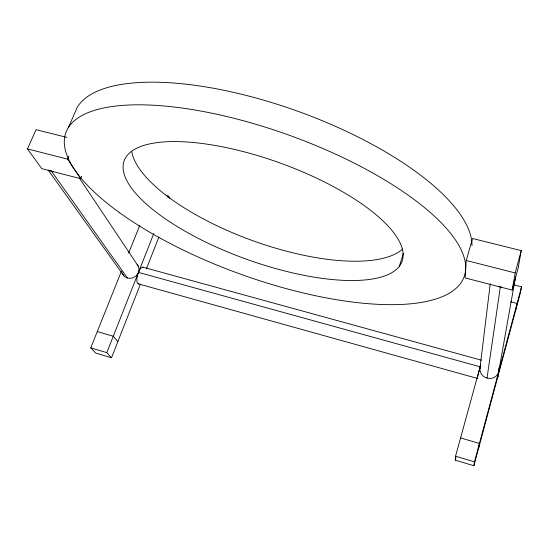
<?xml version="1.0" encoding="UTF-8"?>
<svg xmlns="http://www.w3.org/2000/svg" width="549" height="549" viewBox="0 0 549 549"><rect width="100%" height="100%" fill="white"/><g stroke="black" fill="none" stroke-linecap="round" stroke-linejoin="round"><path stroke-width="0.82" d="M466.238 260.494L465.14 277.931L512.183 290.071L518.05 268.495L521.262 250.625L472.6 238.499L466.238 260.494L515.188 272.942L512.183 290.071M513.322 284.705L521.55 286.818L520.328 293.056L473.911 465.73L455.272 460.179L455.546 456.219L480.601 365.167M479.847 369.148L490.25 283.709M473.911 465.73L474.473 461.839L521.55 286.818M487.011 378.103L500.338 287.01M478.783 447.6L479.421 443.448L460.577 437.937M497.744 377.053L515.127 279.249M515.909 309.499L517.069 303.473L510.46 301.751M515.188 272.942L521.262 250.625M455.272 460.179L455.951 457.715M399.37 266.251A147.777 50.961 19.9 0 0 223.189 146.967A147.777 50.961 19.9 0 0 166.882 219.902A147.777 50.961 19.9 0 0 399.37 266.251L403.316 253.542M121.418 271.22L90.75 347.867L95.663 353.055L111.516 357.776L140.42 284.114M146.363 268.955L158.881 237.051M111.516 357.776L106.815 352.636L153.857 233.38M167.932 197.702L168.55 196.13L166.107 195.506M128.713 252.986L139.81 225.255M66.854 137.374L36.062 129.701L27.45 148.916L41.779 168.66L80.621 178.686L81.623 176.318M80.621 178.686L67.575 159.114L68.92 156.005M68.378 127.642L77.436 106.959A210.294 76.929 19.9 0 1 293.495 109.731A210.294 76.929 19.9 0 1 472.003 245.527M27.45 148.916L67.575 159.114M142.966 267.185L481.384 360.185M138.465 272.4L480.155 366.807M138.135 283.792L477.458 378.446M97.269 331.569L113.279 336.256L117.863 341.602M90.75 347.867L106.815 352.636M455.546 456.219L474.473 461.839M48.147 170.032L123.93 275.893M51.421 171.144L127.457 278.034M79.475 178.185L138.327 266.244M168.55 196.13L169.641 198.23M515.484 276.353A12.174 11.138 8.8 0 1 514.324 281.294M501.903 287.319A12.174 11.138 8.8 0 1 498.821 286.523M53.39 171.453A10.877 9.23 -30.6 0 1 49.808 170.567M498.012 375.516A9.457 8.914 17.9 0 1 497.202 378.515M497.73 374.102A9.601 9.038 17.2 0 1 485.076 377.348A9.601 9.038 17.2 0 1 480.711 365.339M498.78 367.988A9.601 9.038 17.2 0 1 498.108 373.402M477.609 377.129A9.326 0.371 -75.3 0 1 477.925 375.646M478.055 375.049A9.326 0.371 -75.3 0 1 478.364 373.732M478.543 373.018A9.326 0.371 -75.3 0 1 480.567 365.339M137.181 264.556A8.736 7.816 -33 0 1 134.292 277.121A8.736 7.816 -33 0 1 122.324 272.901M138.945 283.737A8.647 2.944 -74.1 0 1 137.737 274.534A8.647 2.944 -74.1 0 1 143.605 267.727M402.643 249.02A146.768 53.28 19.9 0 1 253.027 240.791A146.768 53.28 19.9 0 1 131.712 151.421M119.545 212.689A211.763 73.6 19.9 0 0 457.509 286.983A211.763 73.6 19.9 0 0 218.035 114.521A211.763 73.6 19.9 0 0 119.545 212.689"/></g></svg>
